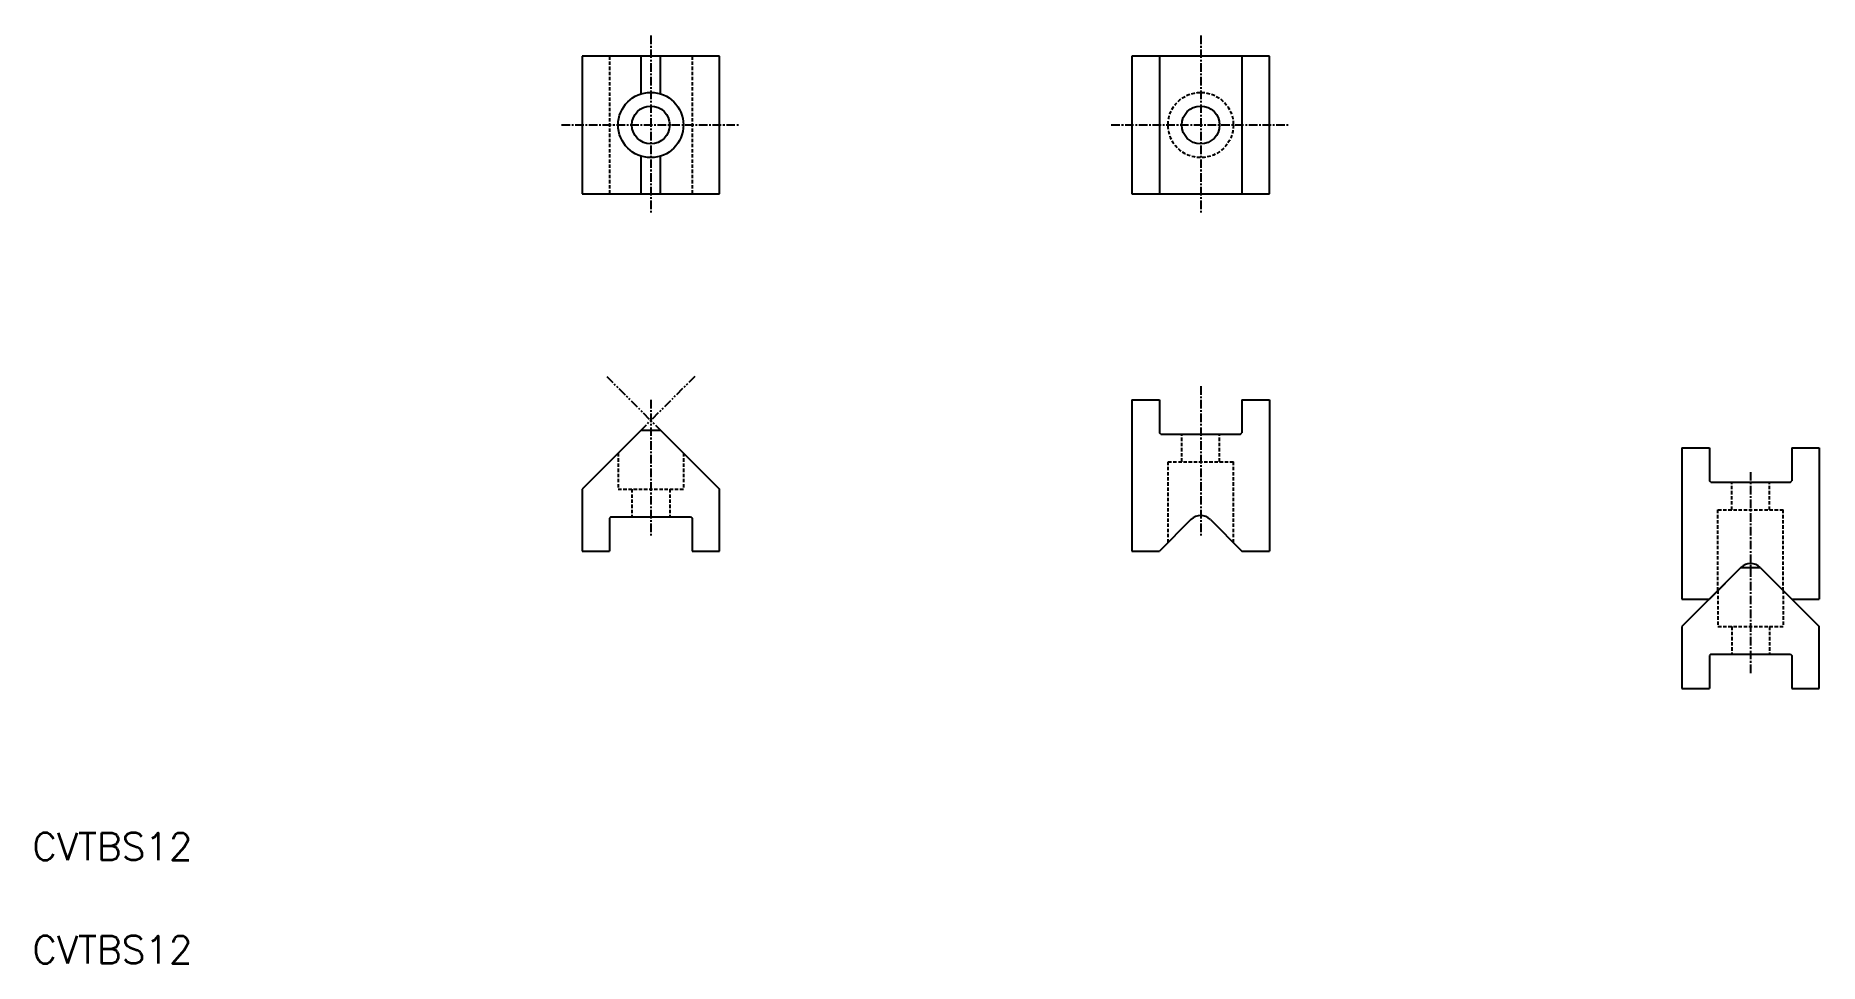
# Model space of a CAD drawing. Extents: x 11 to 270, y 10 to 145.
import ezdxf

# ---------------------------------------------------------------- set-up
doc = ezdxf.new("R2010")
doc.units = 0
for name, pattern in [('CENTER', [2, 1.25, -0.25, 0.25, -0.25]), ('DASHED', [0.75, 0.5, -0.25]), ('PHANTOM', [2.5, 1.25, -0.25, 0.25, -0.25, 0.25, -0.25])]:
    doc.linetypes.add(name, pattern=pattern)
doc.layers.get('0').update_dxf_attribs({"linetype": 'CONTINUOUS'})
doc.layers.add('CENTER', color=1, linetype='CENTER')
doc.styles.get("Standard").update_dxf_attribs({"font": 'txt.shx', "bigfont": 'bigfont.shx'})

msp = doc.modelspace()

# ---------------------------------------------------------------- linework, layer by layer
at = {"color": 7, "linetype": 'CONTINUOUS'}
for p, q in [((90, 142), (90, 122)), ((110, 142), (90, 142)), ((98.59, 136.53), (98.59, 142)), ((101.41, 136.53), (101.41, 142)), ((110, 122), (110, 142)), ((170, 142), (170, 122)), ((190, 142), (170, 142)), ((174, 142), (174, 122)), ((186, 142), (186, 122)), ((190, 122), (190, 142)), ((90, 138.25), (90, 138.25)), ((90, 138.25), (90, 138.25)), ((170, 138.25), (170, 138.25)), ((170, 138.25), (170, 138.25)), ((90, 132), (90, 132)), ((90, 132), (90, 132)), ((170, 132), (170, 132)), ((170, 132), (170, 132)), ((98.59, 122), (98.59, 127.47)), ((101.41, 122), (101.41, 127.47)), ((90, 122), (110, 122)), ((170, 122), (190, 122)), ((170, 92), (170, 70)), ((170, 92), (174, 92)), ((174, 92), (174, 87.2)), ((186, 92), (186, 87.2)), ((186, 92), (190, 92)), ((190, 92), (190, 70)), ((98.59, 87.59), (90, 79)), ((98.59, 87.59), (101.41, 87.59)), ((101.41, 87.59), (110, 79)), ((174.2, 87), (174, 87.2)), ((174.2, 87), (185.8, 87)), ((185.8, 87), (186, 87.2)), ((250, 85), (254, 85)), ((250, 85), (250, 63)), ((254, 85), (254, 80.2)), ((266, 85), (266, 80.2)), ((266, 85), (270, 85)), ((270, 85), (270, 63)), ((90, 79), (90, 70)), ((110, 70), (110, 79)), ((254.2, 80), (254, 80.2)), ((254.2, 80), (265.8, 80)), ((265.8, 80), (266, 80.2)), ((94.2, 75), (94, 74.8)), ((94, 74.8), (94, 70)), ((94.2, 75), (105.8, 75)), ((105.8, 75), (106, 74.8)), ((106, 74.8), (106, 70)), ((178.59, 74.59), (174, 70)), ((181.41, 74.59), (186, 70)), ((90, 70), (94, 70)), ((106, 70), (110, 70)), ((170, 70), (174, 70)), ((186, 70), (190, 70)), ((258.59, 67.59), (250, 59)), ((258.59, 67.59), (254, 63)), ((258.59, 67.59), (261.41, 67.59)), ((261.41, 67.59), (266, 63)), ((261.41, 67.59), (270, 59)), ((250, 63), (254, 63)), ((266, 63), (270, 63)), ((250, 59), (250, 50)), ((270, 50), (270, 59)), ((254.2, 55), (254, 54.8)), ((254, 54.8), (254, 50)), ((254.2, 55), (265.8, 55)), ((265.8, 55), (266, 54.8)), ((266, 54.8), (266, 50)), ((250, 50), (254, 50)), ((266, 50), (270, 50))]:
    msp.add_line(p, q, dxfattribs=at)
at = {"color": 3, "linetype": 'DASHED'}
for p, q in [((94, 142), (94, 122)), ((106, 142), (106, 122)), ((177.25, 83), (177.25, 87)), ((182.75, 83), (182.75, 87)), ((95.25, 84.25), (95.25, 79)), ((104.75, 84.25), (104.75, 79)), ((175.25, 83), (184.75, 83)), ((175.25, 71.25), (175.25, 83)), ((184.75, 71.25), (184.75, 83)), ((95.25, 79), (104.75, 79)), ((97.25, 79), (97.25, 75)), ((102.75, 79), (102.75, 75)), ((257.25, 76), (257.25, 80)), ((262.75, 76), (262.75, 80)), ((255.25, 76), (264.75, 76)), ((255.25, 76), (264.75, 76)), ((255.25, 64.25), (255.25, 76)), ((264.75, 64.25), (264.75, 76)), ((255.25, 64.25), (255.25, 59)), ((264.75, 64.25), (264.75, 59)), ((255.25, 59), (264.75, 59)), ((257.25, 59), (257.25, 55)), ((262.75, 59), (262.75, 55))]:
    msp.add_line(p, q, dxfattribs=at)
at = {"color": 3, "linetype": 'PHANTOM'}
for p, q in [((93.6, 95.4), (101.41, 87.59)), ((106.4, 95.4), (98.59, 87.59))]:
    msp.add_line(p, q, dxfattribs=at)
at = {"color": 7, "linetype": 'CONTINUOUS'}
for centre, radius in [((100, 132), 4.75), ((100, 132), 2.75), ((180, 132), 2.75)]:
    msp.add_circle(centre, radius, dxfattribs=at)
at = {"color": 3, "linetype": 'DASHED'}
msp.add_circle((180, 132), 4.75, dxfattribs=at)
at = {"color": 7, "linetype": 'CONTINUOUS'}
for centre in [(180, 73.17), (260, 66.17)]:
    msp.add_arc(centre, 2, 45, 135, dxfattribs=at)
at = {"layer": 'CENTER', "color": 1, "linetype": 'CENTER'}
for p, q in [((100, 145), (100, 119)), ((180, 145), (180, 119)), ((87, 132), (113, 132)), ((167, 132), (193, 132)), ((180, 94), (180, 72.17)), ((100, 92), (100, 72)), ((260, 81.5), (260, 52))]:
    msp.add_line(p, q, dxfattribs=at)

# ---------------------------------------------------------------- texts
at = {"color": 7, "linetype": 'CONTINUOUS'}
for p in [(10, 25), (10, 10)]:
    msp.add_text('CVTBS12', height=4, dxfattribs=at).set_placement(p)

doc.saveas('drawing.dxf')
